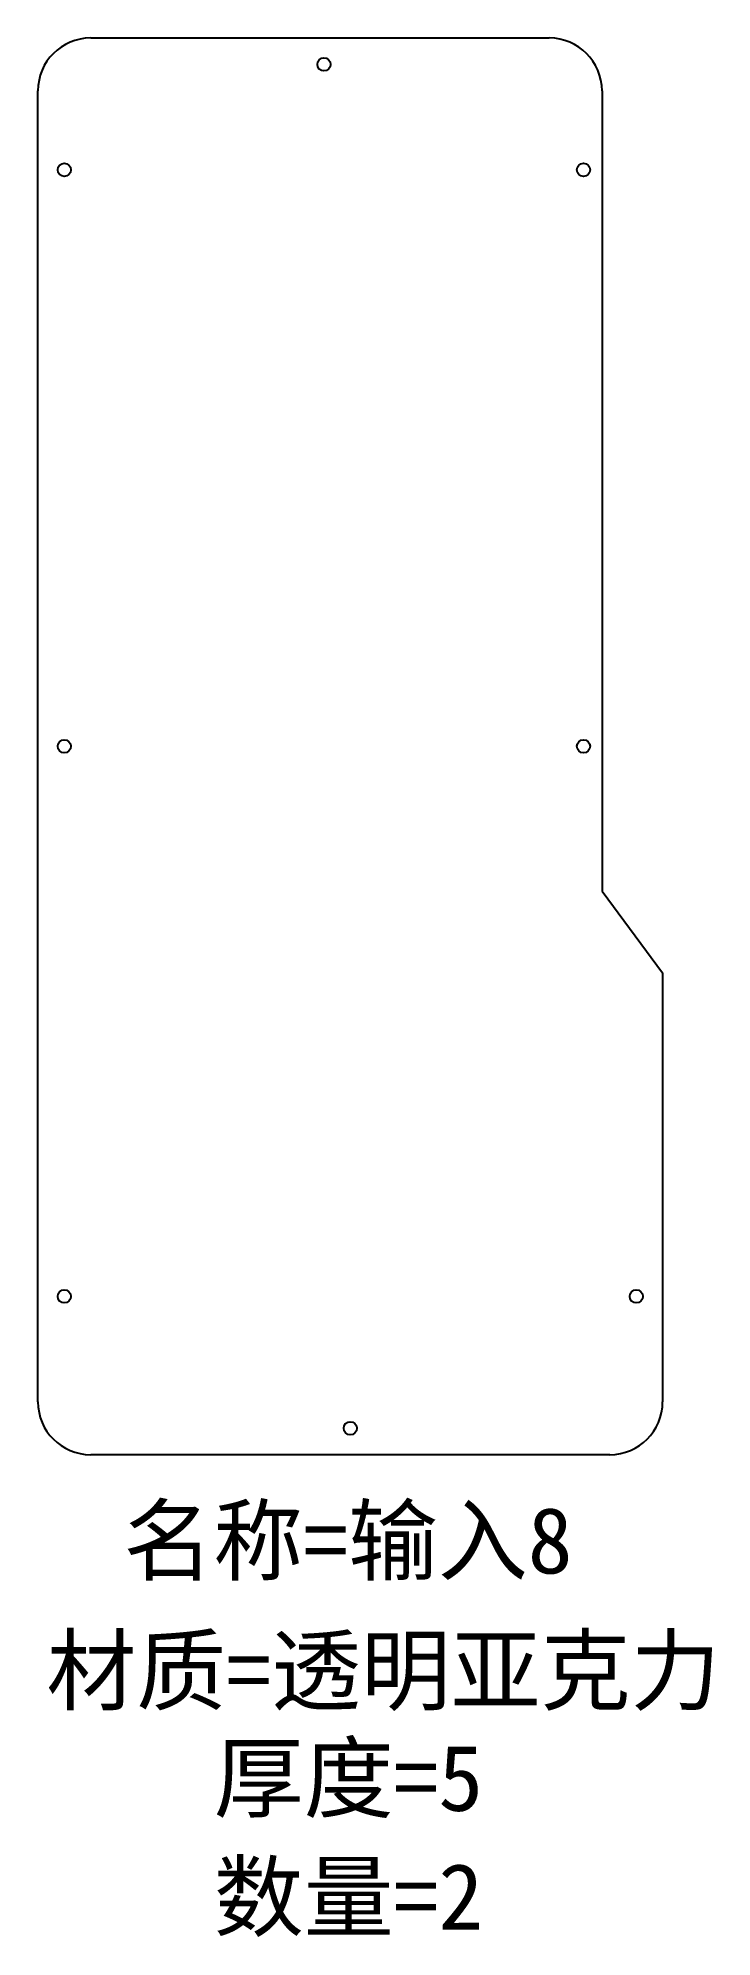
# Model space of a CAD drawing. Header units: millimetres. Extents: x 3416 to 4563, y 1290 to 2010.
# Drawn here: x 3416 to 3671, y 1290 to 2010 of the extents above.
import ezdxf

# ---------------------------------------------------------------- set-up
doc = ezdxf.new("R2010")
doc.units = ezdxf.units.MM
doc.layers.add('零件信息', color=131, linetype='Continuous')
doc.styles.add('SLDTEXTSTYLE1', font='', dxfattribs={"bigfont": 'bigfont'})
doc.styles.get('SLDTEXTSTYLE1').set_extended_font_data('宋体')

msp = doc.modelspace()

# ---------------------------------------------------------------- linework, layer by layer
at = {"color": 7, "linetype": 'Continuous', "lineweight": 25}
for p, q in [((3435.64, 2010.12), (3609.64, 2010.12)), ((3415.64, 1493.12), (3415.64, 1990.12)), ((3629.64, 1990.12), (3629.64, 1686.77)), ((3629.64, 1686.77), (3652.64, 1655.72)), ((3652.64, 1655.72), (3652.64, 1493.12)), ((3632.64, 1473.12), (3435.64, 1473.12))]:
    msp.add_line(p, q, dxfattribs=at)
for centre in [(3524.14, 2000.12), (3425.64, 1960.12), (3622.64, 1960.12), (3425.64, 1741.62), (3622.64, 1741.62), (3425.64, 1533.12), (3642.64, 1533.12), (3534.14, 1483.12)]:
    msp.add_circle(centre, 2.5, dxfattribs=at)
for centre, start, end in [((3435.64, 1990.12), 90, 180), ((3609.64, 1990.12), 0, 90), ((3435.64, 1493.12), 180, 270), ((3632.64, 1493.12), 270, 0)]:
    msp.add_arc(centre, 20, start, end, dxfattribs=at)

# ---------------------------------------------------------------- texts
at = {"layer": '零件信息', "char_height": 25, "attachment_point": 2, "style": 'SLDTEXTSTYLE1'}
for s, insert in [('名称=输入8', (3533.27, 1453.11)), ('材质=透明亚克力', (3546.71, 1403.86)), ('厚度=5', (3533.46, 1363.11)), ('数量=2', (3533.46, 1318.11))]:
    msp.add_mtext(s, dxfattribs=dict(at, insert=insert))

doc.saveas('drawing.dxf')
